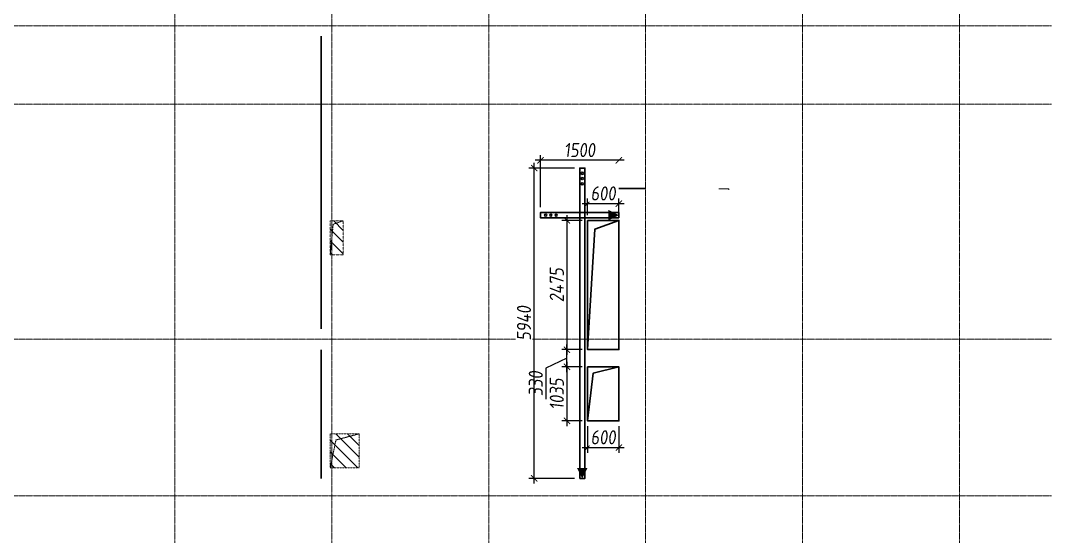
# Model space of a CAD drawing. Header units: millimetres. Extents: x -233751 to 529254, y -907864 to 285890.
# Drawn here: x 63693 to 83402, y -109174 to -99299 of the extents above; entities that cross this region are included whole.
import ezdxf

# ---------------------------------------------------------------- set-up
doc = ezdxf.new("R2010")
doc.units = ezdxf.units.MM
doc.linetypes.add('ADSK_Штриховая_ш2 п1', pattern=[3, 2, -1])
doc.linetypes.add('осевая', pattern=[2, 1.25, -0.25, 0.25, -0.25])
doc.layers.get('0').update_dxf_attribs({"lineweight": 30})
doc.layers.get('Defpoints').update_dxf_attribs({"lineweight": 0})
for name, color, linetype, lineweight in [('КР_Металл', 3, 'Continuous', 30), ('КР_Новые отверстия', 5, 'Continuous', 30), ('КР_Оси', 7, 'Continuous', 5), ('КР_Основная', 7, 'Continuous', 30), ('КР_Размеры отверстия', 7, 'Continuous', 5), ('КР_Размеры усиление', 1, 'Continuous', 5), ('КР_Сущ отверстия', 6, 'Continuous', 15), ('КР_Тонкая', 250, 'Continuous', 0)]:
    doc.layers.add(name, color=color, linetype=linetype, lineweight=lineweight)
doc.styles.add('ISOCPEUR', font='isocpeur.ttf', dxfattribs={"width": 0.85, "oblique": 7})
doc.dimstyles.new('R_100', dxfattribs={"dimtxt": 270, "dimasz": 120, "dimexe": 100, "dimexo": 100, "dimgap": 60, "dimtad": 1, "dimdec": 0, "dimrnd": 5, "dimzin": 0, "dimdsep": 46, "dimtxsty": 'ISOCPEUR', "dimblk": 'ARCHTICK', "dimcen": 0, "dimdle": 100, "dimclrd": 256, "dimclre": 256, "dimclrt": 256, "dimadec": 0, "dimazin": 0, "dimtfac": 2, "dimtdec": 0, "dimtmove": 0, "dimatfit": 3, "dimfxl": 1, "dimtvp": 3, "dimtfill": 1, "dimtolj": 1, "dimtzin": 0, "dimarcsym": 0})

# ---------------------------------------------------------------- blocks, each defined once
blk = doc.blocks.new('*U2110')
at = {"color": 0, "linetype": 'ByBlock', "lineweight": -2, "ltscale": 10}
blk.add_line((0, 0), (-35117, 0), dxfattribs=at)
blk = doc.blocks.new('*U2111')
at = {"color": 0, "linetype": 'ByBlock', "lineweight": -2, "ltscale": 10}
blk.add_line((0, 0), (-35117, 0), dxfattribs=at)
blk = doc.blocks.new('*U2112')
at = {"color": 0, "linetype": 'ByBlock', "lineweight": -2, "ltscale": 10}
blk.add_line((0, 0), (-35117, 0), dxfattribs=at)
blk = doc.blocks.new('*U2113')
at = {"color": 0, "linetype": 'ByBlock', "lineweight": -2, "ltscale": 10}
blk.add_line((0, 0), (-35117, 0), dxfattribs=at)
blk = doc.blocks.new('*U2127')
at = {"color": 0, "linetype": 'ByBlock', "lineweight": -2, "ltscale": 10}
blk.add_line((0, 0), (0, -53278), dxfattribs=at)
blk = doc.blocks.new('*U2128')
at = {"color": 0, "linetype": 'ByBlock', "lineweight": -2, "ltscale": 10}
blk.add_line((0, 0), (0, -53278), dxfattribs=at)
blk = doc.blocks.new('*U2129')
at = {"color": 0, "linetype": 'ByBlock', "lineweight": -2, "ltscale": 10}
blk.add_line((0, 0), (0, -53278), dxfattribs=at)
blk = doc.blocks.new('*U2130')
at = {"color": 0, "linetype": 'ByBlock', "lineweight": -2, "ltscale": 10}
blk.add_line((0, 0), (0, -53278), dxfattribs=at)
blk = doc.blocks.new('*U2131')
at = {"color": 0, "linetype": 'ByBlock', "lineweight": -2, "ltscale": 10}
blk.add_line((0, 0), (0, -53278), dxfattribs=at)
blk = doc.blocks.new('*U2132')
at = {"color": 0, "linetype": 'ByBlock', "lineweight": -2, "ltscale": 10}
blk.add_line((0, 0), (0, -53278), dxfattribs=at)
blk = doc.blocks.new('_ArchTick')
at = {"color": 0, "linetype": 'ByBlock', "const_width": 0.15}
blk.add_lwpolyline([(-0.5, -0.5), (0.5, 0.5)], dxfattribs=at)
blk = doc.blocks.new('*D1137')
at = {"layer": 'Defpoints', "color": 0, "transparency": 16777216}
for p in [(74533, -103124), (74140, -105599), (74533, -105599)]:
    blk.add_point(p, dxfattribs=at)
at = {"layer": 'КР_Размеры отверстия', "lineweight": -2, "transparency": 16777216}
for p, q in [((74140, -103024), (74140, -105699)), ((74433, -103124), (74040, -103124)), ((74433, -105599), (74040, -105599))]:
    blk.add_line(p, q, dxfattribs=at)
at = {"layer": 'КР_Размеры отверстия', "lineweight": -2, "transparency": 16777216, "xscale": 120, "yscale": 120, "zscale": 120}
for p, rotation in [((74140, -103124), 90), ((74140, -105599), 270)]:
    blk.add_blockref('_ArchTick', p, dxfattribs=dict(at, rotation=rotation))
at = {"layer": 'КР_Размеры отверстия', "transparency": 16777216, "insert": (73945, -104362), "char_height": 270, "attachment_point": 5, "rotation": 90, "style": 'ISOCPEUR', "bg_fill": 3, "box_fill_scale": 1.1, "bg_fill_color": 256, "bg_fill_true_color": 13158600, "bg_fill_transparency": 0}
blk.add_mtext('\\A1;2475', dxfattribs=at)
blk = doc.blocks.new('*D1138')
at = {"layer": 'Defpoints', "color": 0, "transparency": 16777216}
for p in [(74533, -105930), (74140, -106964), (74533, -106964)]:
    blk.add_point(p, dxfattribs=at)
at = {"layer": 'КР_Размеры отверстия', "lineweight": -2, "transparency": 16777216}
for p, q in [((74140, -105830), (74140, -107064)), ((74433, -105930), (74040, -105930)), ((74433, -106964), (74040, -106964))]:
    blk.add_line(p, q, dxfattribs=at)
at = {"layer": 'КР_Размеры отверстия', "lineweight": -2, "transparency": 16777216, "xscale": 120, "yscale": 120, "zscale": 120}
for p, rotation in [((74140, -105930), 90), ((74140, -106964), 270)]:
    blk.add_blockref('_ArchTick', p, dxfattribs=dict(at, rotation=rotation))
at = {"layer": 'КР_Размеры отверстия', "transparency": 16777216, "insert": (73945, -106447), "char_height": 270, "attachment_point": 5, "rotation": 90, "style": 'ISOCPEUR', "bg_fill": 3, "box_fill_scale": 1.1, "bg_fill_color": 256, "bg_fill_true_color": 13158600, "bg_fill_transparency": 0}
blk.add_mtext('\\A1;1035', dxfattribs=at)
blk = doc.blocks.new('*D1139')
at = {"layer": 'Defpoints', "color": 0, "transparency": 16777216}
for p in [(74140, -105599), (74533, -105599), (74533, -105930)]:
    blk.add_point(p, dxfattribs=at)
at = {"layer": 'КР_Размеры отверстия', "lineweight": -2, "transparency": 16777216}
for p, q in [((74433, -105599), (74040, -105599)), ((74140, -106030), (74140, -105499)), ((74140, -105765), (73738, -105955)), ((73738, -105955), (73738, -106544)), ((74433, -105930), (74040, -105930))]:
    blk.add_line(p, q, dxfattribs=at)
at = {"layer": 'КР_Размеры отверстия', "lineweight": -2, "transparency": 16777216, "xscale": 120, "yscale": 120, "zscale": 120}
for p, rotation in [((74140, -105599), 90), ((74140, -105930), 270)]:
    blk.add_blockref('_ArchTick', p, dxfattribs=dict(at, rotation=rotation))
at = {"layer": 'КР_Размеры отверстия', "transparency": 16777216, "insert": (73543, -106250), "char_height": 270, "attachment_point": 5, "rotation": 90, "style": 'ISOCPEUR', "bg_fill": 3, "box_fill_scale": 1.1, "bg_fill_color": 256, "bg_fill_true_color": 13158600, "bg_fill_transparency": 0}
blk.add_mtext('\\A1;330', dxfattribs=at)
blk = doc.blocks.new('*D1140')
at = {"layer": 'Defpoints', "color": 0, "transparency": 16777216}
for p in [(74533, -106964), (75132, -106964)]:
    blk.add_point(p, dxfattribs=at)
at = {"layer": 'КР_Размеры отверстия', "lineweight": -2, "transparency": 16777216}
for p, q in [((74533, -107064), (74533, -107572)), ((75132, -107064), (75132, -107572)), ((74433, -107472), (75232, -107472))]:
    blk.add_line(p, q, dxfattribs=at)
at = {"layer": 'КР_Размеры отверстия', "lineweight": -2, "transparency": 16777216, "xscale": 120, "yscale": 120, "zscale": 120, "rotation": 180}
blk.add_blockref('_ArchTick', (74533, -107472), dxfattribs=at)
at = {"layer": 'КР_Размеры отверстия', "lineweight": -2, "transparency": 16777216, "xscale": 120, "yscale": 120, "zscale": 120}
blk.add_blockref('_ArchTick', (75132, -107472), dxfattribs=at)
at = {"layer": 'КР_Размеры отверстия', "transparency": 16777216, "insert": (74833, -107277), "char_height": 270, "attachment_point": 5, "style": 'ISOCPEUR', "bg_fill": 3, "box_fill_scale": 1.1, "bg_fill_color": 256, "bg_fill_true_color": 13158600, "bg_fill_transparency": 0}
blk.add_mtext('\\A1;600', dxfattribs=at)
at = {"layer": 'Defpoints', "color": 0, "transparency": 16777216}
blk.add_point((75132, -107472), dxfattribs=at)
blk = doc.blocks.new('*D1141')
at = {"layer": 'Defpoints', "color": 0, "transparency": 16777216}
for p in [(74533, -103124), (75132, -103124)]:
    blk.add_point(p, dxfattribs=at)
at = {"layer": 'КР_Размеры отверстия', "lineweight": -2, "transparency": 16777216}
for p, q in [((74433, -102803), (75232, -102803)), ((74533, -103024), (74533, -102703)), ((75132, -103024), (75132, -102703))]:
    blk.add_line(p, q, dxfattribs=at)
at = {"layer": 'КР_Размеры отверстия', "lineweight": -2, "transparency": 16777216, "xscale": 120, "yscale": 120, "zscale": 120, "rotation": 180}
blk.add_blockref('_ArchTick', (74533, -102803), dxfattribs=at)
at = {"layer": 'КР_Размеры отверстия', "lineweight": -2, "transparency": 16777216, "xscale": 120, "yscale": 120, "zscale": 120}
blk.add_blockref('_ArchTick', (75132, -102803), dxfattribs=at)
at = {"layer": 'КР_Размеры отверстия', "transparency": 16777216, "insert": (74833, -102608), "char_height": 270, "attachment_point": 5, "style": 'ISOCPEUR', "bg_fill": 3, "box_fill_scale": 1.1, "bg_fill_color": 256, "bg_fill_true_color": 13158600, "bg_fill_transparency": 0}
blk.add_mtext('\\A1;600', dxfattribs=at)
at = {"layer": 'Defpoints', "color": 0, "transparency": 16777216}
blk.add_point((75132, -102803), dxfattribs=at)
blk = doc.blocks.new('*D1321')
at = {"layer": 'Defpoints', "color": 0, "transparency": 16777216}
for p in [(73633, -101973), (75132, -101973), (73633, -102974)]:
    blk.add_point(p, dxfattribs=at)
at = {"layer": 'КР_Размеры усиление', "color": 3, "lineweight": -2, "transparency": 16777216}
for p, q in [((73633, -102874), (73633, -101873)), ((75232, -101973), (73533, -101973))]:
    blk.add_line(p, q, dxfattribs=at)
at = {"layer": 'КР_Размеры усиление', "color": 3, "lineweight": -2, "transparency": 16777216, "xscale": 120, "yscale": 120, "zscale": 120, "rotation": 180}
blk.add_blockref('_ArchTick', (73633, -101973), dxfattribs=at)
at = {"layer": 'КР_Размеры усиление', "color": 3, "lineweight": -2, "transparency": 16777216, "xscale": 120, "yscale": 120, "zscale": 120}
blk.add_blockref('_ArchTick', (75132, -101973), dxfattribs=at)
at = {"layer": 'КР_Размеры усиление', "color": 3, "transparency": 16777216, "insert": (74383, -101778), "char_height": 270, "attachment_point": 5, "style": 'ISOCPEUR', "bg_fill": 3, "box_fill_scale": 1.1, "bg_fill_color": 256, "bg_fill_true_color": 13158600, "bg_fill_transparency": 0}
blk.add_mtext('\\A1;1500', dxfattribs=at)
blk = doc.blocks.new('*D1322')
at = {"layer": 'Defpoints', "color": 0, "transparency": 16777216}
for p in [(73513, -102124), (74383, -102124), (74383, -108064)]:
    blk.add_point(p, dxfattribs=at)
at = {"layer": 'КР_Размеры усиление', "lineweight": -2, "transparency": 16777216}
for p, q in [((73513, -108164), (73513, -102024)), ((74283, -102124), (73413, -102124)), ((74283, -108064), (73413, -108064))]:
    blk.add_line(p, q, dxfattribs=at)
at = {"layer": 'КР_Размеры усиление', "lineweight": -2, "transparency": 16777216, "xscale": 120, "yscale": 120, "zscale": 120}
for p, rotation in [((73513, -102124), 90), ((73513, -108064), 270)]:
    blk.add_blockref('_ArchTick', p, dxfattribs=dict(at, rotation=rotation))
at = {"layer": 'КР_Размеры усиление', "transparency": 16777216, "insert": (73318, -105094), "char_height": 270, "attachment_point": 5, "rotation": 90, "style": 'ISOCPEUR', "bg_fill": 3, "box_fill_scale": 1.1, "bg_fill_color": 256, "bg_fill_true_color": 13158600, "bg_fill_transparency": 0}
blk.add_mtext('\\A1;5940', dxfattribs=at)

msp = doc.modelspace()

# ---------------------------------------------------------------- hatches: boundary and pattern name
at = {"layer": 'КР_Металл', "lineweight": 5}
h = msp.add_hatch(color=6, dxfattribs=at)
h.dxf.hatch_style = 1
h.paths.add_polyline_path([(74432.9, -108064.3), (74532.9, -107864.3), (74332.9, -107864.3)])
at = {"layer": 'КР_Сущ отверстия'}
h = msp.add_hatch(dxfattribs=at)
h.set_pattern_fill('ANSI31', scale=50, angle=90)
h.paths.add_polyline_path([(69863.7, -103130.7), (69613.7, -103130.7), (69613.7, -103780.7), (69863.7, -103780.7)])
h = msp.add_hatch(dxfattribs=at)
h.set_pattern_fill('ANSI31', scale=50, angle=90)
h.paths.add_polyline_path([(70163.7, -107210.7), (69613.7, -107210.7), (69613.7, -107860.7), (70163.7, -107860.7)])

# ---------------------------------------------------------------- linework, layer by layer
at = {"layer": 'КР_Металл', "color": 1}
msp.add_circle((74432.9, -102223.9), 20, dxfattribs=at)
at = {"layer": 'КР_Новые отверстия'}
for points in [[(74532.9, -103123.9), (75132.4, -103123.9), (75132.4, -105599.2), (74532.9, -105599.2)], [(74532.9, -105930.4), (75132.4, -105930.4), (75132.4, -106964.3), (74532.9, -106964.3)]]:
    msp.add_lwpolyline(points, close=True, dxfattribs=at)
for points in [[(74532.9, -105599.2), (74670.6, -103293.9), (75132.4, -103123.9)], [(74532.9, -106964.3), (74642.2, -106047.9), (75132.4, -105930.4)]]:
    msp.add_lwpolyline(points, dxfattribs=at)
at = {"layer": 'КР_Основная'}
for points in [[(69442.4, -99599.3), (69442.4, -105199.3)], [(69442.4, -105599.3), (69442.4, -108064.3)]]:
    msp.add_lwpolyline(points, dxfattribs=at)
at = {"layer": 'КР_Сущ отверстия', "linetype": 'ADSK_Штриховая_ш2 п1', "ltscale": 0.3}
msp.add_lwpolyline([(69613.7, -103130.7), (69863.7, -103130.7), (69863.7, -103780.7), (69613.7, -103780.7)], close=True, dxfattribs=at)
msp.add_lwpolyline([(69613.7, -103780.7), (69670, -103197.9), (69863.7, -103130.7)], dxfattribs=at)
at = {"layer": 'КР_Сущ отверстия', "linetype": 'ADSK_Штриховая_ш2 п1'}
msp.add_lwpolyline([(69613.7, -107860.7), (70163.7, -107860.7), (70163.7, -107210.7), (69613.7, -107210.7)], close=True, dxfattribs=at)
msp.add_lwpolyline([(69613.7, -107860.7), (69722.2, -107328.9), (70163.7, -107210.7)], dxfattribs=at)
at = {"layer": 'КР_Тонкая'}
msp.add_lwpolyline([(77043, -102523.3), (77235.7, -102523.3), (77235.7, -102536.4)], dxfattribs=at)

# ---------------------------------------------------------------- block references
at = {"layer": 'КР_Оси', "linetype": 'осевая'}
for name, p in [('*U2127', (66643.7, -65636.9)), ('*U2128', (69643.7, -65636.9)), ('*U2129', (72643.7, -65636.9)), ('*U2130', (75643.7, -65636.9)), ('*U2131', (78643.7, -65636.9)), ('*U2132', (81643.7, -65636.9)), ('*U2113', (83402.5, -99399.3)), ('*U2112', (83402.5, -100899.3)), ('*U2111', (83402.5, -105399.3)), ('*U2110', (83402.5, -108399.3))]:
    msp.add_blockref(name, p, dxfattribs=at)

# ---------------------------------------------------------------- next in the draw order: dimensions: what is measured, and where the dimension line sits
at = {"layer": 'КР_Размеры отверстия'}
for base, p1, p2, picture, middle in [((74140.3, -105599.2), (74532.9, -103123.9), (74532.9, -105599.2), '*D1137', (73945.3, -104361.6)), ((74140.3, -106964.3), (74532.9, -105930.4), (74532.9, -106964.3), '*D1138', (73945.3, -106447.4))]:
    dim = msp.add_linear_dim(base=base, p1=p1, p2=p2, angle=90, dimstyle='R_100', override={"dimpost": '\\X'}, dxfattribs=at)
    dim.commit()
    dim.dimension.update_dxf_attribs({"geometry": picture, "text_midpoint": middle})

# ---------------------------------------------------------------- next in the draw order: linework, layer by layer
at = {"layer": 'КР_Металл'}
for centre in [(73732.9, -103024.3), (73832.9, -103024.3), (73932.9, -103024.3)]:
    msp.add_circle(centre, 20, dxfattribs=at)

# ---------------------------------------------------------------- next in the draw order: dimensions: what is measured, and where the dimension line sits
at = {"layer": 'КР_Размеры отверстия'}
dim = msp.add_linear_dim(base=(75132.4319, -102803.2238), p1=(74532.9466, -103123.9032), p2=(75132.4319, -103123.9032), dimstyle='R_100', override={"dimpost": '\\X'}, dxfattribs=at)
dim.commit()
dim.dimension.update_dxf_attribs({"geometry": '*D1141', "text_midpoint": (74832.6892, -102608.2238)})
dim = msp.add_linear_dim(base=(74140.3, -105599.2), p1=(74532.9, -105930.4), p2=(74532.9, -105599.2), angle=90, dimstyle='R_100', override={"dimpost": '\\X', "dimtmove": 1}, dxfattribs=at)
dim.commit()
dim.dimension.update_dxf_attribs({"geometry": '*D1139', "text_midpoint": (73737.6, -106015.1), "dimtype": 160})
dim = msp.add_linear_dim(base=(75132.4319, -107472.167), p1=(74532.8504, -106964.2731), p2=(75132.4319, -106964.2731), angle=180, dimstyle='R_100', override={"dimpost": '\\X'}, dxfattribs=at)
dim.commit()
dim.dimension.update_dxf_attribs({"geometry": '*D1140', "text_midpoint": (74832.6412, -107277.167)})

# ---------------------------------------------------------------- next in the draw order: linework, layer by layer
at = {"layer": 'КР_Металл', "color": 1}
msp.add_lwpolyline([(74382.9, -108064.3), (74482.9, -108064.3), (74482.9, -102123.9), (74382.9, -102123.9)], close=True, dxfattribs=at)
at = {"layer": 'КР_Металл'}
msp.add_lwpolyline([(75132.4, -103074.3), (75132.4, -102974.3), (73632.9, -102974.3), (73632.9, -103074.3)], close=True, dxfattribs=at)
at = {"layer": 'КР_Металл', "color": 1}
for centre in [(74432.9, -102323.9), (74432.9, -102423.9)]:
    msp.add_circle(centre, 20, dxfattribs=at)

# ---------------------------------------------------------------- next in the draw order: dimensions: what is measured, and where the dimension line sits
at = {"layer": 'КР_Размеры усиление'}
dim = msp.add_linear_dim(base=(73632.8504, -101973.2109), p1=(75132.4319, -101973.2109), p2=(73632.8504, -102974.2731), dimstyle='R_100', override={"dimpost": '\\X', "dimclrd": 3, "dimclre": 3, "dimclrt": 3}, dxfattribs=at)
dim.commit()
dim.dimension.update_dxf_attribs({"geometry": '*D1321', "text_midpoint": (74382.6412, -101778.2109)})

# ---------------------------------------------------------------- next in the draw order: hatches: boundary and pattern name
at = {"layer": 'КР_Металл', "lineweight": 5}
h = msp.add_hatch(color=6, dxfattribs=at)
h.dxf.hatch_style = 1
h.paths.add_polyline_path([(75132.4, -103024.3), (74932.4, -102924.3), (74932.4, -103124.3)])

# ---------------------------------------------------------------- next in the draw order: linework, layer by layer
at = {"layer": 'КР_Основная'}
msp.add_lwpolyline([(75642.4, -102513.3), (75132.4, -102513.3)], dxfattribs=at)

# ---------------------------------------------------------------- next in the draw order: dimensions: what is measured, and where the dimension line sits
at = {"layer": 'КР_Размеры усиление'}
dim = msp.add_linear_dim(base=(73512.9, -102123.9), p1=(74382.9, -108064.3), p2=(74382.9, -102123.9), angle=90, dimstyle='R_100', override={"dimpost": '\\X'}, dxfattribs=at)
dim.commit()
dim.dimension.update_dxf_attribs({"geometry": '*D1322', "text_midpoint": (73317.9, -105094.1)})

doc.saveas('drawing.dxf')
